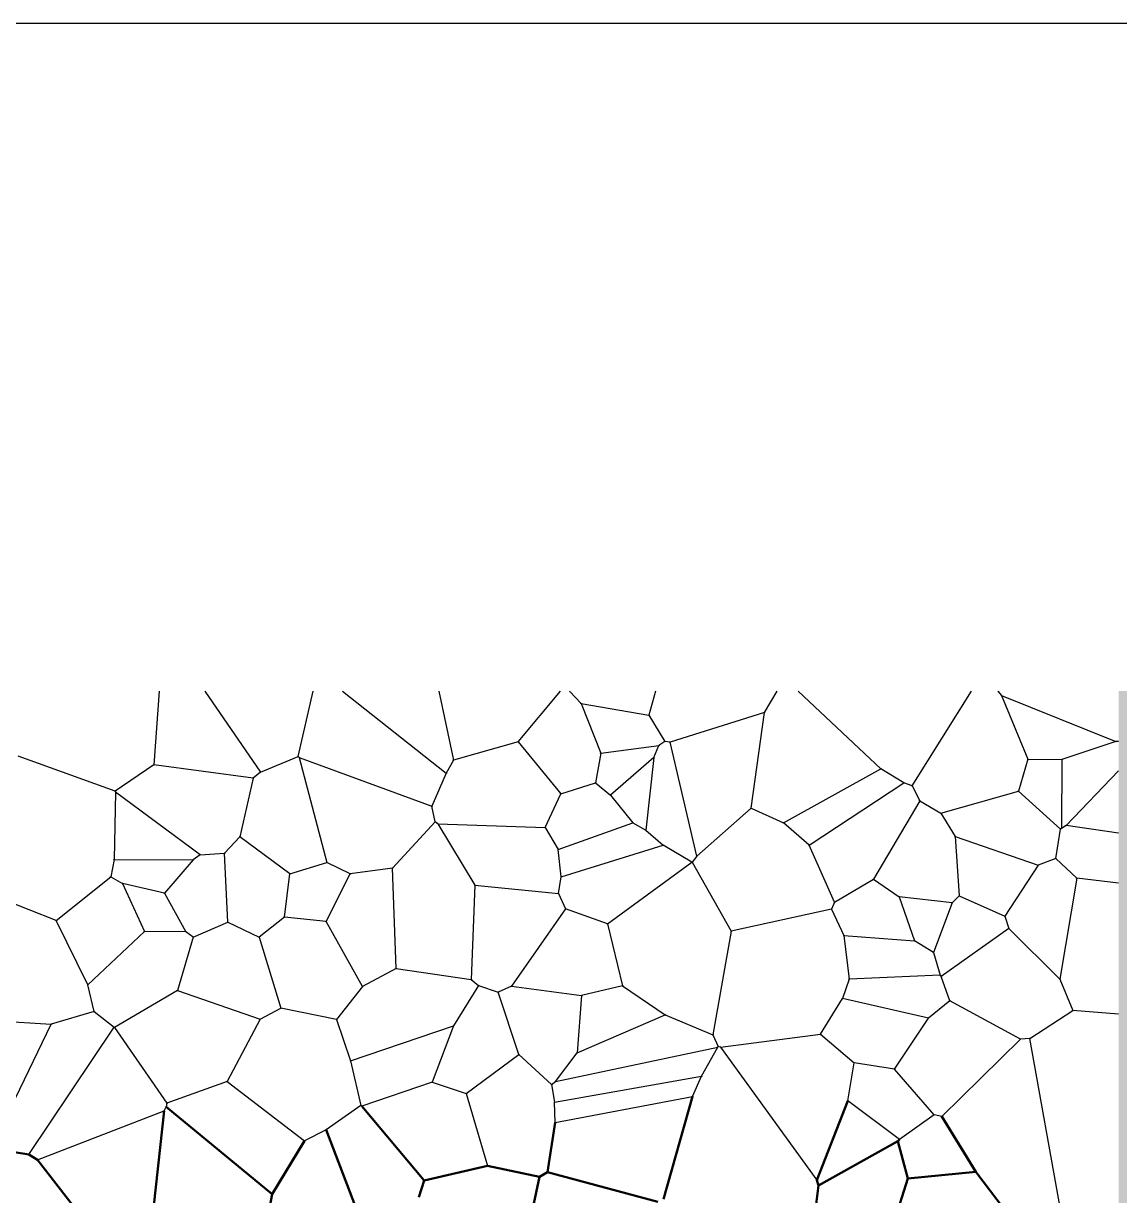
# Model space of a CAD drawing. Header units: metres. Extents: x 0 to 5000, y 0 to 2000.
# Drawn here: x 3190 to 4011, y 1122 to 2000 of the extents above; entities that cross this region are included whole.
import ezdxf

# ---------------------------------------------------------------- set-up
doc = ezdxf.new("R2010")
doc.units = ezdxf.units.M

msp = doc.modelspace()

# ---------------------------------------------------------------- hatches: boundary and pattern name
at = {"layer": 'buffer'}
msp.add_hatch(color=7, dxfattribs=at).paths.add_polyline_path([(4010, 500), (4020, 500), (4020, 1500), (4010, 1500), (4010, 500)])
at = {"layer": 'throats'}
for color, points in [(3, [(3287.71, 1444.68), (3287.41, 1444.7), (3291.46, 1500.01), (3291.76, 1499.99), (3287.71, 1444.68)]), (3, [(3367.55, 1439.27), (3367.3, 1439.1), (3325.55, 1499.92), (3325.8, 1500.08), (3367.55, 1439.27)]), (3, [(3406.83, 1500.03), (3407.12, 1499.97), (3395.79, 1450.88), (3395.5, 1450.94), (3406.83, 1500.03)]), (3, [(3506.66, 1438.61), (3506.48, 1438.37), (3428.83, 1499.88), (3429.02, 1500.12), (3506.66, 1438.61)]), (3, [(3512.06, 1448.33), (3511.77, 1448.27), (3500.95, 1499.97), (3501.25, 1500.03), (3512.06, 1448.33)]), (3, [(3592.05, 1500.1), (3592.28, 1499.9), (3560.42, 1461.8), (3560.19, 1461.99), (3592.05, 1500.1)]), (3, [(3607.59, 1490.72), (3607.37, 1490.51), (3598.66, 1499.9), (3598.88, 1500.1), (3607.59, 1490.72)]), (3, [(3658.3, 1481.92), (3658.01, 1482), (3663.2, 1500.04), (3663.49, 1499.96), (3658.3, 1481.92)]), (3, [(3754.34, 1500.08), (3754.6, 1499.92), (3744.96, 1483.79), (3744.71, 1483.94), (3754.34, 1500.08)]), (3, [(3832.22, 1441.91), (3832.02, 1441.7), (3770.03, 1499.89), (3770.24, 1500.11), (3832.22, 1441.91)]), (3, [(3899.9, 1500.08), (3900.15, 1499.92), (3855.52, 1428.96), (3855.27, 1429.12), (3899.9, 1500.08)]), (3, [(3922.45, 1496.88), (3922.22, 1496.69), (3919.6, 1499.91), (3919.84, 1500.09), (3922.45, 1496.88)]), (3, [(3942.28, 1449.02), (3942.01, 1448.91), (3922.19, 1496.73), (3922.47, 1496.84), (3942.28, 1449.02)]), (3, [(4008.12, 1462.28), (4008, 1462), (3922.28, 1496.64), (3922.39, 1496.92), (4008.12, 1462.28)]), (3, [(3622.35, 1453.5), (3622.07, 1453.39), (3607.35, 1490.56), (3607.62, 1490.67), (3622.35, 1453.5)]), (3, [(3658.18, 1482.11), (3658.13, 1481.81), (3607.46, 1490.47), (3607.51, 1490.76), (3658.18, 1482.11)]), (3, [(3674.19, 1461.55), (3674.1, 1461.84), (3744.79, 1484.01), (3744.88, 1483.72), (3674.19, 1461.55)]), (3, [(3744.69, 1483.89), (3744.98, 1483.85), (3735.01, 1412.21), (3734.71, 1412.26), (3744.69, 1483.89)]), (3, [(3670.37, 1462.34), (3670.12, 1462.19), (3658.03, 1481.88), (3658.28, 1482.04), (3670.37, 1462.34)]), (3, [(3511.96, 1448.15), (3511.88, 1448.44), (3560.27, 1462.04), (3560.35, 1461.75), (3511.96, 1448.15)]), (3, [(3592.35, 1423.21), (3592.12, 1423.02), (3560.19, 1461.8), (3560.42, 1461.99), (3592.35, 1423.21)]), (3, [(3665.85, 1459.32), (3665.89, 1459.02), (3622.23, 1453.29), (3622.19, 1453.59), (3665.85, 1459.32)]), (3, [(3665.73, 1459.23), (3666, 1459.11), (3662.16, 1450.13), (3661.88, 1450.25), (3665.73, 1459.23)]), (3, [(3665.95, 1459.05), (3665.78, 1459.29), (3670.16, 1462.39), (3670.33, 1462.14), (3665.95, 1459.05)]), (3, [(3670.22, 1462.12), (3670.27, 1462.41), (3674.17, 1461.84), (3674.13, 1461.55), (3670.22, 1462.12)]), (3, [(3674, 1461.66), (3674.29, 1461.73), (3694.43, 1376.41), (3694.13, 1376.34), (3674, 1461.66)]), (3, [(3967.64, 1448.58), (3967.55, 1448.86), (4008.01, 1462.28), (4008.11, 1462), (3967.64, 1448.58)]), (3, [(4008.06, 1461.99), (4008.06, 1462.29), (4010, 1462.29), (4010, 1461.99), (4008.06, 1461.99)]), (3, [(3185.91, 1451.03), (3186.01, 1451.31), (3258.74, 1425.07), (3258.64, 1424.79), (3185.91, 1451.03)]), (3, [(3395.59, 1451.05), (3395.7, 1450.77), (3367.48, 1439.05), (3367.37, 1439.32), (3395.59, 1451.05)]), (3, [(3396.48, 1450.48), (3396.3, 1450.24), (3395.55, 1450.79), (3395.73, 1451.03), (3396.48, 1450.48)]), (3, [(3417.17, 1371.66), (3416.88, 1371.59), (3396.24, 1450.32), (3396.53, 1450.39), (3417.17, 1371.66)]), (3, [(3495.84, 1413.92), (3495.74, 1413.64), (3396.33, 1450.22), (3396.44, 1450.5), (3495.84, 1413.92)]), (3, [(3618.56, 1431.33), (3618.27, 1431.38), (3622.06, 1453.47), (3622.35, 1453.41), (3618.56, 1431.33)]), (3, [(3629.69, 1421.9), (3629.5, 1422.13), (3661.92, 1450.3), (3662.12, 1450.07), (3629.69, 1421.9)]), (3, [(3656.16, 1395.8), (3655.86, 1395.83), (3661.87, 1450.2), (3662.17, 1450.17), (3656.16, 1395.8)]), (3, [(3935.2, 1425.03), (3934.91, 1425.12), (3942, 1449.01), (3942.29, 1448.92), (3935.2, 1425.03)]), (3, [(3967.59, 1448.87), (3967.59, 1448.57), (3942.14, 1448.82), (3942.15, 1449.12), (3967.59, 1448.87)]), (3, [(3967.35, 1397.14), (3967.05, 1397.14), (3967.44, 1448.72), (3967.74, 1448.72), (3967.35, 1397.14)]), (3, [(3258.78, 1424.8), (3258.61, 1425.05), (3287.48, 1444.82), (3287.64, 1444.57), (3258.78, 1424.8)]), (3, [(3287.54, 1444.54), (3287.58, 1444.84), (3361.94, 1434.91), (3361.9, 1434.61), (3287.54, 1444.54)]), (3, [(3506.7, 1438.42), (3506.44, 1438.56), (3511.78, 1448.37), (3512.05, 1448.23), (3506.7, 1438.42)]), (3, [(3832.05, 1441.94), (3832.19, 1441.67), (3759.19, 1401.29), (3759.05, 1401.55), (3832.05, 1441.94)]), (3, [(3832.04, 1441.68), (3832.2, 1441.93), (3849.29, 1431.47), (3849.14, 1431.21), (3832.04, 1441.68)]), (3, [(3970.81, 1399.18), (3970.59, 1399.39), (4009.89, 1440.42), (4010.11, 1440.21), (3970.81, 1399.18)]), (3, [(3352.16, 1390.93), (3351.86, 1391), (3361.77, 1434.79), (3362.06, 1434.72), (3352.16, 1390.93)]), (3, [(3362.01, 1434.64), (3361.82, 1434.87), (3367.33, 1439.3), (3367.52, 1439.07), (3362.01, 1434.64)]), (3, [(3495.93, 1413.72), (3495.65, 1413.84), (3506.43, 1438.55), (3506.71, 1438.43), (3495.93, 1413.72)]), (3, [(3618.37, 1431.5), (3618.46, 1431.22), (3592.28, 1422.97), (3592.19, 1423.26), (3618.37, 1431.5)]), (3, [(3629.69, 1422.13), (3629.5, 1421.9), (3618.32, 1431.24), (3618.51, 1431.47), (3629.69, 1422.13)]), (3, [(3849.13, 1431.46), (3849.3, 1431.21), (3778.33, 1384.44), (3778.16, 1384.69), (3849.13, 1431.46)]), (3, [(3849.16, 1431.2), (3849.27, 1431.48), (3855.45, 1429.18), (3855.35, 1428.9), (3849.16, 1431.2)]), (3, [(3257.92, 1373.79), (3257.62, 1373.8), (3258.69, 1424.36), (3258.99, 1424.36), (3257.92, 1373.79)]), (3, [(3258.99, 1424.4), (3258.7, 1424.32), (3258.55, 1424.89), (3258.84, 1424.97), (3258.99, 1424.4)]), (3, [(3258.75, 1424.24), (3258.93, 1424.48), (3322.32, 1377.6), (3322.14, 1377.36), (3258.75, 1424.24)]), (3, [(3592.1, 1423.18), (3592.37, 1423.05), (3580.71, 1397.73), (3580.44, 1397.86), (3592.1, 1423.18)]), (3, [(3646.42, 1401.47), (3646.19, 1401.28), (3629.48, 1421.92), (3629.71, 1422.11), (3646.42, 1401.47)]), (3, [(3861.3, 1417.93), (3861.03, 1417.8), (3855.26, 1428.97), (3855.53, 1429.11), (3861.3, 1417.93)]), (3, [(3935.02, 1425.22), (3935.1, 1424.93), (3876.91, 1408.33), (3876.83, 1408.62), (3935.02, 1425.22)]), (3, [(3966.78, 1396.81), (3966.58, 1396.58), (3934.96, 1424.96), (3935.16, 1425.18), (3966.78, 1396.81)]), (3, [(3495.64, 1413.75), (3495.94, 1413.81), (3498.52, 1402), (3498.23, 1401.94), (3495.64, 1413.75)]), (3, [(3826.72, 1359.09), (3826.47, 1359.24), (3861.04, 1417.94), (3861.3, 1417.79), (3826.72, 1359.09)]), (3, [(3876.95, 1408.6), (3876.79, 1408.35), (3861.09, 1417.74), (3861.25, 1417.99), (3876.95, 1408.6)]), (3, [(3694.38, 1376.26), (3694.18, 1376.49), (3734.76, 1412.35), (3734.96, 1412.12), (3694.38, 1376.26)]), (3, [(3759.18, 1401.55), (3759.06, 1401.28), (3734.8, 1412.1), (3734.92, 1412.37), (3759.18, 1401.55)]), (3, [(3887.7, 1391.21), (3887.44, 1391.05), (3876.74, 1408.4), (3877, 1408.55), (3887.7, 1391.21)]), (3, [(3498.26, 1402.07), (3498.48, 1401.87), (3466.41, 1367.3), (3466.19, 1367.5), (3498.26, 1402.07)]), (3, [(3498.29, 1401.85), (3498.46, 1402.09), (3500.21, 1400.81), (3500.04, 1400.57), (3498.29, 1401.85)]), (3, [(3528.21, 1354.67), (3527.95, 1354.52), (3500, 1400.61), (3500.25, 1400.77), (3528.21, 1354.67)]), (3, [(3580.58, 1397.94), (3580.57, 1397.64), (3500.12, 1400.54), (3500.13, 1400.84), (3580.58, 1397.94)]), (3, [(3590.52, 1381.39), (3590.26, 1381.24), (3580.44, 1397.72), (3580.7, 1397.87), (3590.52, 1381.39)]), (3, [(3646.25, 1401.52), (3646.35, 1401.23), (3590.44, 1381.17), (3590.34, 1381.46), (3646.25, 1401.52)]), (3, [(3656.08, 1395.95), (3655.93, 1395.69), (3646.23, 1401.25), (3646.38, 1401.51), (3656.08, 1395.95)]), (3, [(3669.13, 1384.59), (3668.94, 1384.36), (3655.91, 1395.7), (3656.11, 1395.93), (3669.13, 1384.59)]), (3, [(3759.02, 1401.31), (3759.22, 1401.53), (3778.34, 1384.68), (3778.14, 1384.45), (3759.02, 1401.31)]), (3, [(3966.53, 1396.72), (3966.83, 1396.67), (3963.31, 1374.52), (3963.02, 1374.57), (3966.53, 1396.72)]), (3, [(3966.78, 1396.58), (3966.58, 1396.81), (3967.1, 1397.25), (3967.29, 1397.02), (3966.78, 1396.58)]), (3, [(3967.28, 1397.01), (3967.12, 1397.27), (3970.62, 1399.42), (3970.78, 1399.16), (3967.28, 1397.01)]), (3, [(3970.68, 1399.14), (3970.72, 1399.44), (4010.02, 1393.73), (4009.98, 1393.43), (3970.68, 1399.14)]), (3, [(3340.7, 1378.45), (3340.48, 1378.66), (3351.9, 1391.06), (3352.12, 1390.86), (3340.7, 1378.45)]), (3, [(3351.92, 1390.84), (3352.1, 1391.08), (3389.51, 1363.28), (3389.33, 1363.04), (3351.92, 1390.84)]), (3, [(3890.88, 1346.64), (3890.58, 1346.62), (3887.42, 1391.12), (3887.72, 1391.14), (3890.88, 1346.64)]), (3, [(3949.88, 1369.71), (3949.78, 1369.42), (3887.52, 1390.99), (3887.62, 1391.27), (3949.88, 1369.71)]), (3, [(3340.58, 1378.7), (3340.6, 1378.4), (3322.24, 1377.33), (3322.22, 1377.63), (3340.58, 1378.7)]), (3, [(3340.44, 1378.55), (3340.74, 1378.56), (3343.2, 1326.91), (3342.9, 1326.9), (3340.44, 1378.55)]), (3, [(3590.24, 1381.3), (3590.54, 1381.33), (3592.77, 1361), (3592.48, 1360.97), (3590.24, 1381.3)]), (3, [(3668.99, 1384.62), (3669.08, 1384.33), (3592.67, 1360.84), (3592.58, 1361.13), (3668.99, 1384.62)]), (3, [(3668.96, 1384.35), (3669.11, 1384.6), (3690.57, 1371.92), (3690.42, 1371.66), (3668.96, 1384.35)]), (3, [(3778.11, 1384.5), (3778.38, 1384.63), (3797.53, 1341.97), (3797.26, 1341.85), (3778.11, 1384.5)]), (3, [(3255.49, 1360.98), (3255.2, 1361.04), (3257.63, 1373.82), (3257.92, 1373.77), (3255.49, 1360.98)]), (3, [(3316.99, 1373.89), (3316.99, 1373.59), (3257.77, 1373.65), (3257.77, 1373.95), (3316.99, 1373.89)]), (3, [(3295.56, 1348.48), (3295.33, 1348.68), (3316.87, 1373.84), (3317.1, 1373.64), (3295.56, 1348.48)]), (3, [(3317.07, 1373.62), (3316.9, 1373.86), (3322.15, 1377.6), (3322.32, 1377.35), (3317.07, 1373.62)]), (3, [(3416.98, 1371.77), (3417.06, 1371.48), (3389.46, 1363.01), (3389.37, 1363.3), (3416.98, 1371.77)]), (3, [(3416.95, 1371.49), (3417.09, 1371.76), (3434.76, 1363.19), (3434.63, 1362.92), (3416.95, 1371.49)]), (3, [(3690.41, 1371.91), (3690.58, 1371.67), (3627.5, 1325.46), (3627.32, 1325.71), (3690.41, 1371.91)]), (3, [(3690.49, 1371.64), (3690.5, 1371.94), (3690.82, 1371.92), (3690.8, 1371.62), (3690.49, 1371.64)]), (3, [(3720.11, 1320.29), (3719.84, 1320.14), (3690.68, 1371.7), (3690.94, 1371.85), (3720.11, 1320.29)]), (3, [(3690.93, 1371.68), (3690.69, 1371.86), (3694.16, 1376.46), (3694.4, 1376.28), (3690.93, 1371.68)]), (3, [(3924.95, 1331.42), (3924.7, 1331.58), (3949.7, 1369.65), (3949.95, 1369.48), (3924.95, 1331.42)]), (3, [(3949.88, 1369.42), (3949.77, 1369.7), (3963.11, 1374.69), (3963.22, 1374.41), (3949.88, 1369.42)]), (3, [(3963.06, 1374.44), (3963.27, 1374.66), (3978.83, 1359.94), (3978.62, 1359.72), (3963.06, 1374.44)]), (3, [(3255.25, 1361.13), (3255.44, 1360.9), (3214.56, 1327.94), (3214.37, 1328.17), (3255.25, 1361.13)]), (3, [(3264.23, 1356.03), (3264.08, 1355.77), (3255.27, 1360.88), (3255.42, 1361.14), (3264.23, 1356.03)]), (3, [(3389.27, 1363.18), (3389.56, 1363.14), (3385.5, 1330.78), (3385.2, 1330.81), (3389.27, 1363.18)]), (3, [(3434.56, 1363.12), (3434.82, 1362.99), (3416.7, 1327.27), (3416.43, 1327.41), (3434.56, 1363.12)]), (3, [(3434.71, 1362.9), (3434.67, 1363.2), (3466.28, 1367.55), (3466.32, 1367.25), (3434.71, 1362.9)]), (3, [(3466.15, 1367.4), (3466.45, 1367.41), (3469.3, 1292.24), (3469, 1292.23), (3466.15, 1367.4)]), (3, [(3592.48, 1361.01), (3592.77, 1360.96), (3590.68, 1348.37), (3590.38, 1348.41), (3592.48, 1361.01)]), (3, [(3280.58, 1319.89), (3280.31, 1319.77), (3264.02, 1355.83), (3264.29, 1355.96), (3280.58, 1319.89)]), (3, [(3264.12, 1355.75), (3264.19, 1356.04), (3295.48, 1348.73), (3295.41, 1348.43), (3264.12, 1355.75)]), (3, [(3525.41, 1284.09), (3525.11, 1284.11), (3527.93, 1354.6), (3528.23, 1354.59), (3525.41, 1284.09)]), (3, [(3590.55, 1348.54), (3590.52, 1348.24), (3528.06, 1354.45), (3528.09, 1354.74), (3590.55, 1348.54)]), (3, [(3826.52, 1359.3), (3826.67, 1359.04), (3797.47, 1341.78), (3797.32, 1342.04), (3826.52, 1359.3)]), (3, [(3845.82, 1346.16), (3845.65, 1345.91), (3826.51, 1359.04), (3826.68, 1359.29), (3845.82, 1346.16)]), (3, [(3966.3, 1284.33), (3966.01, 1284.38), (3978.57, 1359.86), (3978.87, 1359.81), (3966.3, 1284.33)]), (3, [(3978.71, 1359.68), (3978.74, 1359.98), (4010.02, 1356.36), (4009.98, 1356.06), (3978.71, 1359.68)]), (3, [(3173.82, 1343.9), (3173.93, 1344.18), (3214.52, 1328.2), (3214.41, 1327.92), (3173.82, 1343.9)]), (3, [(3311.72, 1319.81), (3311.46, 1319.66), (3295.32, 1348.51), (3295.58, 1348.65), (3311.72, 1319.81)]), (3, [(3595.99, 1336.89), (3595.72, 1336.76), (3590.4, 1348.33), (3590.67, 1348.45), (3595.99, 1336.89)]), (3, [(3857.3, 1312.98), (3857.02, 1312.88), (3845.59, 1345.98), (3845.88, 1346.08), (3857.3, 1312.98)]), (3, [(3845.72, 1345.88), (3845.75, 1346.18), (3885.33, 1341.51), (3885.29, 1341.21), (3845.72, 1345.88)]), (3, [(3885.42, 1341.25), (3885.21, 1341.47), (3890.63, 1346.74), (3890.83, 1346.52), (3885.42, 1341.25)]), (3, [(3924.88, 1331.64), (3924.76, 1331.36), (3890.67, 1346.49), (3890.79, 1346.77), (3924.88, 1331.64)]), (3, [(3555.55, 1278.92), (3555.3, 1279.1), (3595.73, 1336.91), (3595.97, 1336.74), (3555.55, 1278.92)]), (3, [(3595.8, 1336.68), (3595.9, 1336.97), (3627.46, 1325.73), (3627.36, 1325.44), (3595.8, 1336.68)]), (3, [(3720.01, 1320.07), (3719.94, 1320.36), (3794.93, 1336.79), (3795, 1336.49), (3720.01, 1320.07)]), (3, [(3795.1, 1336.58), (3794.83, 1336.7), (3797.26, 1341.97), (3797.53, 1341.85), (3795.1, 1336.58)]), (3, [(3804.49, 1317.05), (3804.22, 1316.92), (3794.83, 1336.57), (3795.1, 1336.7), (3804.49, 1317.05)]), (3, [(3871.68, 1304.15), (3871.4, 1304.25), (3885.17, 1341.41), (3885.45, 1341.31), (3871.68, 1304.15)]), (3, [(3214.33, 1327.99), (3214.6, 1328.12), (3238.26, 1280.14), (3237.99, 1280.01), (3214.33, 1327.99)]), (3, [(3343, 1327.05), (3343.11, 1326.77), (3317.18, 1315.63), (3317.06, 1315.9), (3343, 1327.05)]), (3, [(3366.5, 1315.78), (3366.37, 1315.51), (3342.99, 1326.77), (3343.12, 1327.04), (3366.5, 1315.78)]), (3, [(3366.53, 1315.53), (3366.34, 1315.76), (3385.26, 1330.91), (3385.44, 1330.68), (3366.53, 1315.53)]), (3, [(3385.33, 1330.65), (3385.37, 1330.94), (3416.59, 1327.49), (3416.55, 1327.19), (3385.33, 1330.65)]), (3, [(3416.44, 1327.27), (3416.7, 1327.42), (3444.08, 1278.89), (3443.82, 1278.74), (3416.44, 1327.27)]), (3, [(3638.78, 1279.38), (3638.49, 1279.31), (3627.27, 1325.55), (3627.56, 1325.62), (3638.78, 1279.38)]), (3, [(3927.98, 1322.16), (3927.69, 1322.06), (3924.68, 1331.45), (3924.97, 1331.55), (3927.98, 1322.16)]), (3, [(3280.34, 1319.94), (3280.55, 1319.72), (3238.23, 1279.97), (3238.02, 1280.18), (3280.34, 1319.94)]), (3, [(3280.45, 1319.68), (3280.45, 1319.98), (3311.59, 1319.89), (3311.59, 1319.59), (3280.45, 1319.68)]), (3, [(3311.5, 1319.61), (3311.68, 1319.86), (3317.21, 1315.89), (3317.04, 1315.64), (3311.5, 1319.61)]), (3, [(3706.43, 1242.58), (3706.14, 1242.63), (3719.83, 1320.24), (3720.12, 1320.19), (3706.43, 1242.58)]), (3, [(3808.39, 1284.35), (3808.09, 1284.32), (3804.21, 1316.96), (3804.51, 1317), (3808.39, 1284.35)]), (3, [(3857.17, 1313.08), (3857.15, 1312.78), (3804.35, 1316.83), (3804.37, 1317.13), (3857.17, 1313.08)]), (3, [(3877.33, 1286.2), (3877.15, 1286.44), (3927.75, 1322.23), (3927.92, 1321.99), (3877.33, 1286.2)]), (3, [(3966.26, 1284.46), (3966.05, 1284.25), (3927.73, 1322), (3927.94, 1322.22), (3966.26, 1284.46)]), (3, [(3305.55, 1275.76), (3305.26, 1275.85), (3316.98, 1315.81), (3317.27, 1315.72), (3305.55, 1275.76)]), (3, [(3382.92, 1262.56), (3382.63, 1262.47), (3366.29, 1315.6), (3366.58, 1315.69), (3382.92, 1262.56)]), (3, [(3857.08, 1312.8), (3857.24, 1313.06), (3871.62, 1304.33), (3871.46, 1304.07), (3857.08, 1312.8)]), (3, [(3876.61, 1287.28), (3876.32, 1287.2), (3871.4, 1304.16), (3871.68, 1304.24), (3876.61, 1287.28)]), (3, [(3444.02, 1278.68), (3443.88, 1278.95), (3469.08, 1292.37), (3469.22, 1292.1), (3444.02, 1278.68)]), (3, [(3525.28, 1284.25), (3525.24, 1283.95), (3469.13, 1292.09), (3469.17, 1292.39), (3525.28, 1284.25)]), (3, [(3530.71, 1279.59), (3530.52, 1279.37), (3525.16, 1283.99), (3525.36, 1284.21), (3530.71, 1279.59)]), (3, [(3803.51, 1269.64), (3803.23, 1269.74), (3808.1, 1284.38), (3808.38, 1284.29), (3803.51, 1269.64)]), (3, [(3808.25, 1284.18), (3808.23, 1284.48), (3876.46, 1287.39), (3876.47, 1287.09), (3808.25, 1284.18)]), (3, [(3877.35, 1286.42), (3877.12, 1286.22), (3876.35, 1287.14), (3876.58, 1287.33), (3877.35, 1286.42)]), (3, [(3877.1, 1286.27), (3877.38, 1286.37), (3883.94, 1268.15), (3883.66, 1268.05), (3877.1, 1286.27)]), (3, [(3975.86, 1260.96), (3975.59, 1260.84), (3966.01, 1284.3), (3966.29, 1284.41), (3975.86, 1260.96)]), (3, [(3237.98, 1280.04), (3238.27, 1280.11), (3242.99, 1260.1), (3242.7, 1260.03), (3237.98, 1280.04)]), (3, [(3258.25, 1247.95), (3258.1, 1248.21), (3305.33, 1275.94), (3305.48, 1275.68), (3258.25, 1247.95)]), (3, [(3367.14, 1254.37), (3367.04, 1254.08), (3305.35, 1275.67), (3305.45, 1275.95), (3367.14, 1254.37)]), (3, [(3424.44, 1254.01), (3424.2, 1254.2), (3443.83, 1278.91), (3444.07, 1278.72), (3424.44, 1254.01)]), (3, [(3512.06, 1249.1), (3511.8, 1249.25), (3530.49, 1279.56), (3530.74, 1279.4), (3512.06, 1249.1)]), (3, [(3545.59, 1274.57), (3545.49, 1274.29), (3530.57, 1279.34), (3530.66, 1279.62), (3545.59, 1274.57)]), (3, [(3545.4, 1274.38), (3545.68, 1274.48), (3561.11, 1227.79), (3560.82, 1227.69), (3545.4, 1274.38)]), (3, [(3545.6, 1274.29), (3545.48, 1274.57), (3555.36, 1279.15), (3555.49, 1278.87), (3545.6, 1274.29)]), (3, [(3607.94, 1272.06), (3607.9, 1271.76), (3555.4, 1278.86), (3555.44, 1279.16), (3607.94, 1272.06)]), (3, [(3607.96, 1271.77), (3607.89, 1272.06), (3638.6, 1279.49), (3638.67, 1279.2), (3607.96, 1271.77)]), (3, [(3670.69, 1257.77), (3670.52, 1257.53), (3638.55, 1279.22), (3638.72, 1279.47), (3670.69, 1257.77)]), (3, [(3604.81, 1229.01), (3604.51, 1229.03), (3607.77, 1271.92), (3608.07, 1271.9), (3604.81, 1229.01)]), (3, [(3803.25, 1269.77), (3803.5, 1269.61), (3786.97, 1242.95), (3786.72, 1243.11), (3803.25, 1269.77)]), (3, [(3803.34, 1269.54), (3803.41, 1269.84), (3867.72, 1255.25), (3867.65, 1254.96), (3803.34, 1269.54)]), (3, [(3867.78, 1254.99), (3867.59, 1255.22), (3883.71, 1268.21), (3883.89, 1267.98), (3867.78, 1254.99)]), (3, [(3883.73, 1267.97), (3883.87, 1268.23), (3936.75, 1239.48), (3936.6, 1239.21), (3883.73, 1267.97)]), (3, [(3210.8, 1250.37), (3210.71, 1250.66), (3242.8, 1260.21), (3242.89, 1259.92), (3210.8, 1250.37)]), (3, [(3257.99, 1248.3), (3257.8, 1248.07), (3242.75, 1259.95), (3242.94, 1260.19), (3257.99, 1248.3)]), (3, [(3382.7, 1262.65), (3382.84, 1262.38), (3367.16, 1254.09), (3367.02, 1254.36), (3382.7, 1262.65)]), (3, [(3382.74, 1262.37), (3382.8, 1262.66), (3424.35, 1254.25), (3424.29, 1253.96), (3382.74, 1262.37)]), (3, [(3670.54, 1257.79), (3670.66, 1257.51), (3604.72, 1228.88), (3604.6, 1229.16), (3670.54, 1257.79)]), (3, [(3706.35, 1242.74), (3706.23, 1242.47), (3670.54, 1257.51), (3670.66, 1257.79), (3706.35, 1242.74)]), (3, [(3975.64, 1261.02), (3975.81, 1260.77), (3943.6, 1239.72), (3943.44, 1239.98), (3975.64, 1261.02)]), (3, [(3975.71, 1260.75), (3975.74, 1261.05), (4010.01, 1258.26), (4009.99, 1257.97), (3975.71, 1260.75)]), (3, [(3210.76, 1250.66), (3210.74, 1250.36), (3158.5, 1253.75), (3158.52, 1254.05), (3210.76, 1250.66)]), (3, [(3210.62, 1250.58), (3210.89, 1250.45), (3174.02, 1174.24), (3173.75, 1174.37), (3210.62, 1250.58)]), (3, [(3257.77, 1248.27), (3258.02, 1248.1), (3194.06, 1152.73), (3193.81, 1152.9), (3257.77, 1248.27)]), (3, [(3257.84, 1248.05), (3257.95, 1248.33), (3258.23, 1248.22), (3258.12, 1247.94), (3257.84, 1248.05)]), (3, [(3297.44, 1191.43), (3297.19, 1191.25), (3258.05, 1248), (3258.3, 1248.17), (3297.44, 1191.43)]), (3, [(3342.49, 1207.54), (3342.23, 1207.68), (3366.96, 1254.29), (3367.22, 1254.15), (3342.49, 1207.54)]), (3, [(3434.95, 1223.13), (3434.67, 1223.03), (3424.18, 1254.06), (3424.46, 1254.15), (3434.95, 1223.13)]), (3, [(3511.88, 1249.32), (3511.98, 1249.03), (3434.86, 1222.94), (3434.76, 1223.22), (3511.88, 1249.32)]), (3, [(3496.16, 1207.17), (3495.88, 1207.27), (3511.79, 1249.23), (3512.07, 1249.12), (3496.16, 1207.17)]), (3, [(3867.56, 1255.19), (3867.81, 1255.02), (3842.49, 1216.64), (3842.24, 1216.81), (3867.56, 1255.19)]), (3, [(3710.38, 1234), (3710.11, 1233.88), (3706.15, 1242.54), (3706.42, 1242.67), (3710.38, 1234)]), (3, [(3786.83, 1243.18), (3786.86, 1242.88), (3712.08, 1233.25), (3712.04, 1233.54), (3786.83, 1243.18)]), (3, [(3812.2, 1221.69), (3812, 1221.46), (3786.75, 1242.92), (3786.94, 1243.15), (3812.2, 1221.69)]), (3, [(3936.57, 1239.45), (3936.78, 1239.24), (3877.7, 1181.29), (3877.49, 1181.5), (3936.57, 1239.45)]), (3, [(3936.69, 1239.19), (3936.66, 1239.49), (3943.51, 1240), (3943.53, 1239.7), (3936.69, 1239.19)]), (3, [(3943.37, 1239.82), (3943.67, 1239.88), (3966.94, 1110.59), (3966.65, 1110.54), (3943.37, 1239.82)]), (3, [(3604.54, 1229.11), (3604.78, 1228.93), (3588.53, 1207.53), (3588.29, 1207.72), (3604.54, 1229.11)]), (3, [(3709.79, 1233.5), (3709.85, 1233.2), (3588.45, 1207.48), (3588.38, 1207.77), (3709.79, 1233.5)]), (3, [(3709.69, 1233.42), (3709.95, 1233.28), (3697.89, 1211.5), (3697.63, 1211.64), (3709.69, 1233.42)]), (3, [(3709.94, 1233.26), (3709.7, 1233.44), (3710.12, 1234.03), (3710.36, 1233.85), (3709.94, 1233.26)]), (3, [(3710.2, 1233.8), (3710.29, 1234.08), (3712.1, 1233.54), (3712.01, 1233.25), (3710.2, 1233.8)]), (3, [(3784.18, 1133.92), (3783.94, 1133.75), (3711.94, 1233.31), (3712.18, 1233.48), (3784.18, 1133.92)]), (3, [(3442.71, 1189.65), (3442.41, 1189.58), (3434.67, 1223.05), (3434.96, 1223.11), (3442.71, 1189.65)]), (3, [(3560.88, 1227.86), (3561.05, 1227.62), (3521.58, 1198.38), (3521.4, 1198.62), (3560.88, 1227.86)]), (3, [(3585.5, 1205.37), (3585.3, 1205.15), (3560.86, 1227.63), (3561.07, 1227.85), (3585.5, 1205.37)]), (3, [(3811.95, 1221.6), (3812.25, 1221.55), (3807.57, 1193.11), (3807.27, 1193.16), (3811.95, 1221.6)]), (3, [(3812.08, 1221.43), (3812.12, 1221.73), (3842.39, 1216.87), (3842.34, 1216.58), (3812.08, 1221.43)]), (3, [(3697.73, 1211.72), (3697.78, 1211.42), (3587.72, 1191.95), (3587.67, 1192.24), (3697.73, 1211.72)]), (3, [(3697.62, 1211.63), (3697.89, 1211.51), (3691.22, 1196.34), (3690.94, 1196.46), (3697.62, 1211.63)]), (3, [(3842.26, 1216.63), (3842.48, 1216.82), (3871.97, 1182.7), (3871.75, 1182.51), (3842.26, 1216.63)]), (3, [(3297.37, 1191.2), (3297.27, 1191.48), (3342.31, 1207.75), (3342.41, 1207.47), (3297.37, 1191.2)]), (3, [(3400.45, 1163.29), (3400.27, 1163.05), (3342.27, 1207.49), (3342.45, 1207.73), (3400.45, 1163.29)]), (3, [(3443.47, 1189.12), (3443.37, 1189.4), (3495.97, 1207.36), (3496.07, 1207.08), (3443.47, 1189.12)]), (3, [(3521.54, 1198.64), (3521.44, 1198.36), (3495.97, 1207.08), (3496.07, 1207.36), (3521.54, 1198.64)]), (3, [(3587.84, 1192.12), (3587.55, 1192.07), (3585.26, 1205.23), (3585.55, 1205.28), (3587.84, 1192.12)]), (3, [(3588.32, 1207.74), (3588.51, 1207.51), (3585.5, 1205.14), (3585.31, 1205.37), (3588.32, 1207.74)]), (3, [(3537.7, 1144.52), (3537.41, 1144.43), (3521.34, 1198.46), (3521.63, 1198.54), (3537.7, 1144.52)]), (3, [(3691.05, 1196.55), (3691.11, 1196.25), (3588.13, 1176.69), (3588.07, 1176.98), (3691.05, 1196.55)]), (2, [(3690.87, 1196.46), (3691.3, 1196.34), (3669.41, 1119.41), (3668.98, 1119.53), (3690.87, 1196.46)]), (3, [(3295.26, 1185.71), (3295.37, 1185.43), (3200.42, 1148.84), (3200.32, 1149.12), (3295.26, 1185.71)]), (2, [(3295.09, 1185.59), (3295.54, 1185.54), (3286.21, 1100.01), (3285.76, 1100.06), (3295.09, 1185.59)]), (3, [(3296.74, 1188.64), (3297.01, 1188.5), (3295.45, 1185.5), (3295.18, 1185.64), (3296.74, 1188.64)]), (3, [(3297.02, 1188.55), (3296.73, 1188.59), (3297.17, 1191.36), (3297.46, 1191.32), (3297.02, 1188.55)]), (2, [(3376.45, 1123.47), (3376.16, 1123.13), (3296.73, 1188.39), (3297.02, 1188.74), (3376.45, 1123.47)]), (3, [(3416.7, 1171.4), (3416.52, 1171.64), (3442.47, 1189.74), (3442.65, 1189.49), (3416.7, 1171.4)]), (3, [(3442.5, 1189.48), (3442.62, 1189.75), (3443.48, 1189.4), (3443.36, 1189.12), (3442.5, 1189.48)]), (2, [(3443.25, 1189.11), (3443.59, 1189.4), (3490.23, 1133.68), (3489.89, 1133.39), (3443.25, 1189.11)]), (3, [(3587.54, 1192.09), (3587.84, 1192.1), (3588.25, 1176.84), (3587.95, 1176.83), (3587.54, 1192.09)]), (2, [(3807.21, 1193.22), (3807.63, 1193.05), (3784.27, 1133.75), (3783.85, 1133.92), (3807.21, 1193.22)]), (3, [(3807.33, 1193.02), (3807.51, 1193.26), (3846.03, 1164.27), (3845.85, 1164.03), (3807.33, 1193.02)]), (2, [(3587.88, 1176.87), (3588.32, 1176.8), (3582.59, 1139.7), (3582.14, 1139.77), (3587.88, 1176.87)]), (3, [(3846.03, 1164.03), (3845.85, 1164.27), (3871.77, 1182.73), (3871.95, 1182.48), (3846.03, 1164.03)]), (3, [(3871.83, 1182.46), (3871.89, 1182.75), (3877.63, 1181.54), (3877.57, 1181.25), (3871.83, 1182.46)]), (2, [(3877.41, 1181.27), (3877.79, 1181.51), (3903.42, 1140.03), (3903.04, 1139.79), (3877.41, 1181.27)]), (3, [(3400.43, 1163.03), (3400.3, 1163.3), (3416.54, 1171.65), (3416.68, 1171.39), (3400.43, 1163.03)]), (2, [(3441.92, 1105.98), (3441.5, 1105.82), (3416.4, 1171.44), (3416.82, 1171.6), (3441.92, 1105.98)]), (2, [(3400.17, 1163.28), (3400.56, 1163.05), (3376.5, 1123.18), (3376.11, 1123.42), (3400.17, 1163.28)]), (2, [(3785.35, 1129.55), (3785.13, 1129.94), (3844.67, 1163.18), (3844.89, 1162.79), (3785.35, 1129.55)]), (2, [(3844.57, 1162.93), (3845, 1163.04), (3852.47, 1135.03), (3852.03, 1134.92), (3844.57, 1162.93)]), (2, [(3845.78, 1164.31), (3846.1, 1163.99), (3844.94, 1162.83), (3844.62, 1163.15), (3845.78, 1164.31)]), (2, [(3193.98, 1153.04), (3193.9, 1152.59), (3183.13, 1154.47), (3183.21, 1154.91), (3193.98, 1153.04)]), (2, [(3200.49, 1149.17), (3200.25, 1148.79), (3193.82, 1152.62), (3194.05, 1153.01), (3200.49, 1149.17)]), (2, [(3200.19, 1148.84), (3200.55, 1149.12), (3237.62, 1101.38), (3237.26, 1101.1), (3200.19, 1148.84)]), (2, [(3537.5, 1144.69), (3537.6, 1144.26), (3490.11, 1133.32), (3490.01, 1133.75), (3537.5, 1144.69)]), (2, [(3576.48, 1136.51), (3576.39, 1136.07), (3537.51, 1144.25), (3537.6, 1144.69), (3576.48, 1136.51)]), (2, [(3486.31, 1121.01), (3485.89, 1121.15), (3489.85, 1133.6), (3490.27, 1133.47), (3486.31, 1121.01)]), (2, [(3563.23, 1073.42), (3562.79, 1073.52), (3576.22, 1136.33), (3576.66, 1136.24), (3563.23, 1073.42)]), (2, [(3582.25, 1139.93), (3582.48, 1139.54), (3576.55, 1136.09), (3576.32, 1136.48), (3582.25, 1139.93)]), (2, [(3582.31, 1139.52), (3582.43, 1139.95), (3665.17, 1117.59), (3665.05, 1117.16), (3582.31, 1139.52)]), (2, [(3783.84, 1133.77), (3784.27, 1133.9), (3785.45, 1129.81), (3785.02, 1129.68), (3783.84, 1133.77)]), (2, [(3852.04, 1135.04), (3852.46, 1134.9), (3839.39, 1094.22), (3838.96, 1094.36), (3852.04, 1135.04)]), (2, [(3903.21, 1140.13), (3903.25, 1139.68), (3852.27, 1134.75), (3852.23, 1135.2), (3903.21, 1140.13)]), (2, [(3924.62, 1112.19), (3924.26, 1111.92), (3903.05, 1139.77), (3903.41, 1140.04), (3924.62, 1112.19)]), (2, [(3785.01, 1129.77), (3785.46, 1129.72), (3782.78, 1107.64), (3782.33, 1107.69), (3785.01, 1129.77)]), (2, [(3365.14, 1066.09), (3364.7, 1066.18), (3376.08, 1123.34), (3376.52, 1123.26), (3365.14, 1066.09)])]:
    msp.add_hatch(color=color, dxfattribs=at).paths.add_polyline_path(points)

# ---------------------------------------------------------------- linework, layer by layer
at = {"layer": 'frame'}
msp.add_lwpolyline([(0, 0), (5000, 0), (5000, 2000), (0, 2000), (0, 0)], close=True, dxfattribs=at)
at = {"layer": 'junctions'}
for centre, radius in [((3922.33, 1496.78), 0.15), ((3607.48, 1490.62), 0.15), ((3744.84, 1483.87), 0.15), ((3658.16, 1481.96), 0.15), ((3560.31, 1461.9), 0.15), ((3665.87, 1459.17), 0.15), ((3670.24, 1462.27), 0.15), ((3674.15, 1461.7), 0.15), ((4008.06, 1462.14), 0.15), ((3395.64, 1450.91), 0.15), ((3396.39, 1450.36), 0.15), ((3511.92, 1448.3), 0.15), ((3622.21, 1453.44), 0.15), ((3662.02, 1450.19), 0.15), ((3942.14, 1448.97), 0.15), ((3967.59, 1448.72), 0.15), ((3287.56, 1444.69), 0.15), ((3832.12, 1441.81), 0.15), ((3361.92, 1434.76), 0.15), ((3367.42, 1439.18), 0.15), ((3506.57, 1438.49), 0.15), ((3618.41, 1431.36), 0.15), ((3849.21, 1431.34), 0.15), ((3258.69, 1424.93), 0.15), ((3258.84, 1424.36), 0.15), ((3592.24, 1423.11), 0.15), ((3629.6, 1422.02), 0.15), ((3855.4, 1429.04), 0.15), ((3935.06, 1425.07), 0.15), ((3495.79, 1413.78), 0.15), ((3861.17, 1417.87), 0.15), ((3734.86, 1412.23), 0.15), ((3876.87, 1408.48), 0.15), ((3498.37, 1401.97), 0.15), ((3500.13, 1400.69), 0.15), ((3580.57, 1397.79), 0.15), ((3646.3, 1401.38), 0.15), ((3656.01, 1395.82), 0.15), ((3759.12, 1401.42), 0.15), ((3966.68, 1396.7), 0.15), ((3967.2, 1397.14), 0.15), ((3970.7, 1399.29), 0.15), ((3352.01, 1390.96), 0.15), ((3887.57, 1391.13), 0.15), ((3340.59, 1378.55), 0.15), ((3590.39, 1381.31), 0.15), ((3669.03, 1384.48), 0.15), ((3778.24, 1384.57), 0.15), ((3257.77, 1373.8), 0.15), ((3316.99, 1373.74), 0.15), ((3322.23, 1377.48), 0.15), ((3417.02, 1371.63), 0.15), ((3690.5, 1371.79), 0.15), ((3690.81, 1371.77), 0.15), ((3694.28, 1376.37), 0.15), ((3949.83, 1369.56), 0.15), ((3963.16, 1374.55), 0.15), ((3255.34, 1361.01), 0.15), ((3389.42, 1363.16), 0.15), ((3434.69, 1363.05), 0.15), ((3466.3, 1367.4), 0.15), ((3592.62, 1360.99), 0.15), ((3264.16, 1355.9), 0.15), ((3528.08, 1354.6), 0.15), ((3826.59, 1359.17), 0.15), ((3978.72, 1359.83), 0.15), ((3295.45, 1348.58), 0.15), ((3590.53, 1348.39), 0.15), ((3845.73, 1346.03), 0.15), ((3890.73, 1346.63), 0.15), ((3595.85, 1336.82), 0.15), ((3794.96, 1336.64), 0.15), ((3797.4, 1341.91), 0.15), ((3885.31, 1341.36), 0.15), ((3214.47, 1328.06), 0.15), ((3343.05, 1326.91), 0.15), ((3385.35, 1330.8), 0.15), ((3416.57, 1327.34), 0.15), ((3627.41, 1325.59), 0.15), ((3924.82, 1331.5), 0.15), ((3280.45, 1319.83), 0.15), ((3311.59, 1319.74), 0.15), ((3719.98, 1320.21), 0.15), ((3804.36, 1316.98), 0.15), ((3927.83, 1322.11), 0.15), ((3317.12, 1315.77), 0.15), ((3366.44, 1315.64), 0.15), ((3857.16, 1312.93), 0.15), ((3871.54, 1304.2), 0.15), ((3469.15, 1292.24), 0.15), ((3525.26, 1284.1), 0.15), ((3808.24, 1284.33), 0.15), ((3876.46, 1287.24), 0.15), ((3877.24, 1286.32), 0.15), ((3966.15, 1284.35), 0.15), ((3238.12, 1280.08), 0.15), ((3305.4, 1275.81), 0.15), ((3443.95, 1278.81), 0.15), ((3530.62, 1279.48), 0.15), ((3545.54, 1274.43), 0.15), ((3555.42, 1279.01), 0.15), ((3638.64, 1279.34), 0.15), ((3607.92, 1271.91), 0.15), ((3803.37, 1269.69), 0.15), ((3883.8, 1268.1), 0.15), ((3242.84, 1260.07), 0.15), ((3382.77, 1262.51), 0.15), ((3670.6, 1257.65), 0.15), ((3975.72, 1260.9), 0.15), ((3210.75, 1250.51), 0.15), ((3257.89, 1248.19), 0.15), ((3258.18, 1248.08), 0.15), ((3367.09, 1254.22), 0.15), ((3424.32, 1254.11), 0.15), ((3511.93, 1249.18), 0.15), ((3867.69, 1255.1), 0.15), ((3706.29, 1242.6), 0.15), ((3786.85, 1243.03), 0.15), ((3936.68, 1239.34), 0.15), ((3943.52, 1239.85), 0.15), ((3604.66, 1229.02), 0.15), ((3709.82, 1233.35), 0.15), ((3710.24, 1233.94), 0.15), ((3712.06, 1233.39), 0.15), ((3434.81, 1223.08), 0.15), ((3560.96, 1227.74), 0.15), ((3812.1, 1221.58), 0.15), ((3697.76, 1211.57), 0.15), ((3842.37, 1216.73), 0.15), ((3342.36, 1207.61), 0.15), ((3496.02, 1207.22), 0.15), ((3585.4, 1205.26), 0.15), ((3588.41, 1207.62), 0.15), ((3521.49, 1198.5), 0.15), ((3691.08, 1196.4), 0.225), ((3295.32, 1185.57), 0.225), ((3296.87, 1188.57), 0.225), ((3297.32, 1191.34), 0.15), ((3442.56, 1189.62), 0.15), ((3443.42, 1189.26), 0.225), ((3587.69, 1192.1), 0.15), ((3807.42, 1193.14), 0.225), ((3588.1, 1176.83), 0.225), ((3871.86, 1182.61), 0.15), ((3877.6, 1181.39), 0.225), ((3416.61, 1171.52), 0.225), ((3400.36, 1163.17), 0.225), ((3844.78, 1162.99), 0.225), ((3845.94, 1164.15), 0.225), ((3193.94, 1152.82), 0.225), ((3200.37, 1148.98), 0.225), ((3537.55, 1144.47), 0.225), ((3490.06, 1133.54), 0.225), ((3576.44, 1136.29), 0.225), ((3582.37, 1139.74), 0.225), ((3784.06, 1133.84), 0.225), ((3852.25, 1134.97), 0.225), ((3903.23, 1139.91), 0.225), ((3785.24, 1129.75), 0.225), ((3376.3, 1123.3), 0.225)]:
    msp.add_circle(centre, radius, dxfattribs=at)
at = {"layer": 'throat_lines', "color": 3, "lineweight": 30}
for p, q in [((3291.61, 1500), (3287.56, 1444.69)), ((3325.67, 1500), (3367.42, 1439.18)), ((3395.64, 1450.91), (3406.97, 1500)), ((3428.93, 1500), (3506.57, 1438.49)), ((3501.1, 1500), (3511.92, 1448.3)), ((3560.31, 1461.9), (3592.17, 1500)), ((3598.77, 1500), (3607.48, 1490.62)), ((3663.35, 1500), (3658.16, 1481.96)), ((3744.84, 1483.87), (3754.47, 1500)), ((3770.14, 1500), (3832.12, 1441.81)), ((3855.4, 1429.04), (3900.03, 1500)), ((3919.72, 1500), (3922.33, 1496.78)), ((3922.33, 1496.78), (4008.06, 1462.14)), ((3922.33, 1496.78), (3942.14, 1448.97)), ((3607.48, 1490.62), (3658.16, 1481.96)), ((3607.48, 1490.62), (3622.21, 1453.44)), ((3744.84, 1483.87), (3674.15, 1461.7)), ((3734.86, 1412.23), (3744.84, 1483.87)), ((3658.16, 1481.96), (3670.24, 1462.27)), ((3560.31, 1461.9), (3511.92, 1448.3)), ((3560.31, 1461.9), (3592.24, 1423.11)), ((3622.21, 1453.44), (3665.87, 1459.17)), ((3662.02, 1450.19), (3665.87, 1459.17)), ((3670.24, 1462.27), (3665.87, 1459.17)), ((3674.15, 1461.7), (3670.24, 1462.27)), ((3694.28, 1376.37), (3674.15, 1461.7)), ((4008.06, 1462.14), (3967.59, 1448.72)), ((4010, 1462.14), (4008.06, 1462.14)), ((3258.69, 1424.93), (3185.96, 1451.17)), ((3367.42, 1439.18), (3395.64, 1450.91)), ((3395.64, 1450.91), (3396.39, 1450.36)), ((3396.39, 1450.36), (3495.79, 1413.78)), ((3396.39, 1450.36), (3417.02, 1371.63)), ((3622.21, 1453.44), (3618.41, 1431.36)), ((3662.02, 1450.19), (3629.6, 1422.02)), ((3662.02, 1450.19), (3656.01, 1395.82)), ((3942.14, 1448.97), (3935.06, 1425.07)), ((3942.14, 1448.97), (3967.59, 1448.72)), ((3967.59, 1448.72), (3967.2, 1397.14)), ((3287.56, 1444.69), (3258.69, 1424.93)), ((3361.92, 1434.76), (3287.56, 1444.69)), ((3511.92, 1448.3), (3506.57, 1438.49)), ((3759.12, 1401.42), (3832.12, 1441.81)), ((3849.21, 1431.34), (3832.12, 1441.81)), ((4010, 1440.32), (3970.7, 1399.29)), ((3361.92, 1434.76), (3352.01, 1390.96)), ((3367.42, 1439.18), (3361.92, 1434.76)), ((3506.57, 1438.49), (3495.79, 1413.78)), ((3592.24, 1423.11), (3618.41, 1431.36)), ((3618.41, 1431.36), (3629.6, 1422.02)), ((3778.24, 1384.57), (3849.21, 1431.34)), ((3855.4, 1429.04), (3849.21, 1431.34)), ((3258.84, 1424.36), (3257.77, 1373.8)), ((3258.69, 1424.93), (3258.84, 1424.36)), ((3322.23, 1377.48), (3258.84, 1424.36)), ((3580.57, 1397.79), (3592.24, 1423.11)), ((3855.4, 1429.04), (3861.17, 1417.87)), ((3876.87, 1408.48), (3935.06, 1425.07)), ((3935.06, 1425.07), (3966.68, 1396.7)), ((3498.37, 1401.97), (3495.79, 1413.78)), ((3629.6, 1422.02), (3646.3, 1401.38)), ((3861.17, 1417.87), (3826.59, 1359.17)), ((3861.17, 1417.87), (3876.87, 1408.48)), ((3734.86, 1412.23), (3694.28, 1376.37)), ((3734.86, 1412.23), (3759.12, 1401.42)), ((3876.87, 1408.48), (3887.57, 1391.13)), ((3466.3, 1367.4), (3498.37, 1401.97)), ((3500.13, 1400.69), (3498.37, 1401.97)), ((3500.13, 1400.69), (3528.08, 1354.6)), ((3500.13, 1400.69), (3580.57, 1397.79)), ((3580.57, 1397.79), (3590.39, 1381.31)), ((3590.39, 1381.31), (3646.3, 1401.38)), ((3646.3, 1401.38), (3656.01, 1395.82)), ((3656.01, 1395.82), (3669.03, 1384.48)), ((3778.24, 1384.57), (3759.12, 1401.42)), ((3963.16, 1374.55), (3966.68, 1396.7)), ((3967.2, 1397.14), (3966.68, 1396.7)), ((3970.7, 1399.29), (3967.2, 1397.14)), ((4010, 1393.58), (3970.7, 1399.29)), ((3352.01, 1390.96), (3340.59, 1378.55)), ((3389.42, 1363.16), (3352.01, 1390.96)), ((3887.57, 1391.13), (3949.83, 1369.56)), ((3887.57, 1391.13), (3890.73, 1346.63)), ((3322.23, 1377.48), (3340.59, 1378.55)), ((3343.05, 1326.91), (3340.59, 1378.55)), ((3592.62, 1360.99), (3590.39, 1381.31)), ((3592.62, 1360.99), (3669.03, 1384.48)), ((3690.5, 1371.79), (3669.03, 1384.48)), ((3797.4, 1341.91), (3778.24, 1384.57)), ((3257.77, 1373.8), (3255.34, 1361.01)), ((3257.77, 1373.8), (3316.99, 1373.74)), ((3316.99, 1373.74), (3295.45, 1348.58)), ((3322.23, 1377.48), (3316.99, 1373.74)), ((3389.42, 1363.16), (3417.02, 1371.63)), ((3434.69, 1363.05), (3417.02, 1371.63)), ((3627.41, 1325.59), (3690.5, 1371.79)), ((3690.81, 1371.77), (3690.5, 1371.79)), ((3694.28, 1376.37), (3690.81, 1371.77)), ((3690.81, 1371.77), (3719.98, 1320.21)), ((3949.83, 1369.56), (3924.82, 1331.5)), ((3963.16, 1374.55), (3949.83, 1369.56)), ((3978.72, 1359.83), (3963.16, 1374.55)), ((3214.47, 1328.06), (3255.34, 1361.01)), ((3255.34, 1361.01), (3264.16, 1355.9)), ((3385.35, 1330.8), (3389.42, 1363.16)), ((3416.57, 1327.34), (3434.69, 1363.05)), ((3466.3, 1367.4), (3434.69, 1363.05)), ((3469.15, 1292.24), (3466.3, 1367.4)), ((3590.53, 1348.39), (3592.62, 1360.99)), ((3295.45, 1348.58), (3264.16, 1355.9)), ((3264.16, 1355.9), (3280.45, 1319.83)), ((3528.08, 1354.6), (3525.26, 1284.1)), ((3528.08, 1354.6), (3590.53, 1348.39)), ((3797.4, 1341.91), (3826.59, 1359.17)), ((3826.59, 1359.17), (3845.73, 1346.03)), ((3978.72, 1359.83), (3966.15, 1284.35)), ((4010, 1356.21), (3978.72, 1359.83)), ((3214.47, 1328.06), (3173.88, 1344.04)), ((3295.45, 1348.58), (3311.59, 1319.74)), ((3590.53, 1348.39), (3595.85, 1336.82)), ((3885.31, 1341.36), (3845.73, 1346.03)), ((3845.73, 1346.03), (3857.16, 1312.93)), ((3890.73, 1346.63), (3885.31, 1341.36)), ((3890.73, 1346.63), (3924.82, 1331.5)), ((3595.85, 1336.82), (3555.42, 1279.01)), ((3627.41, 1325.59), (3595.85, 1336.82)), ((3794.96, 1336.64), (3719.98, 1320.21)), ((3797.4, 1341.91), (3794.96, 1336.64)), ((3794.96, 1336.64), (3804.36, 1316.98)), ((3885.31, 1341.36), (3871.54, 1304.2)), ((3238.12, 1280.08), (3214.47, 1328.06)), ((3317.12, 1315.77), (3343.05, 1326.91)), ((3343.05, 1326.91), (3366.44, 1315.64)), ((3385.35, 1330.8), (3366.44, 1315.64)), ((3416.57, 1327.34), (3385.35, 1330.8)), ((3443.95, 1278.81), (3416.57, 1327.34)), ((3627.41, 1325.59), (3638.64, 1279.34)), ((3924.82, 1331.5), (3927.83, 1322.11)), ((3238.12, 1280.08), (3280.45, 1319.83)), ((3311.59, 1319.74), (3280.45, 1319.83)), ((3317.12, 1315.77), (3311.59, 1319.74)), ((3719.98, 1320.21), (3706.29, 1242.6)), ((3804.36, 1316.98), (3857.16, 1312.93)), ((3804.36, 1316.98), (3808.24, 1284.33)), ((3927.83, 1322.11), (3877.24, 1286.32)), ((3927.83, 1322.11), (3966.15, 1284.35)), ((3317.12, 1315.77), (3305.4, 1275.81)), ((3366.44, 1315.64), (3382.77, 1262.51)), ((3871.54, 1304.2), (3857.16, 1312.93)), ((3871.54, 1304.2), (3876.46, 1287.24)), ((3469.15, 1292.24), (3443.95, 1278.81)), ((3469.15, 1292.24), (3525.26, 1284.1)), ((3525.26, 1284.1), (3530.62, 1279.48)), ((3808.24, 1284.33), (3803.37, 1269.69)), ((3876.46, 1287.24), (3808.24, 1284.33)), ((3876.46, 1287.24), (3877.24, 1286.32)), ((3883.8, 1268.1), (3877.24, 1286.32)), ((3966.15, 1284.35), (3975.72, 1260.9)), ((3242.84, 1260.07), (3238.12, 1280.08)), ((3305.4, 1275.81), (3258.18, 1248.08)), ((3305.4, 1275.81), (3367.09, 1254.22)), ((3443.95, 1278.81), (3424.32, 1254.11)), ((3530.62, 1279.48), (3511.93, 1249.18)), ((3530.62, 1279.48), (3545.54, 1274.43)), ((3555.42, 1279.01), (3545.54, 1274.43)), ((3560.96, 1227.74), (3545.54, 1274.43)), ((3555.42, 1279.01), (3607.92, 1271.91)), ((3638.64, 1279.34), (3607.92, 1271.91)), ((3638.64, 1279.34), (3670.6, 1257.65)), ((3607.92, 1271.91), (3604.66, 1229.02)), ((3786.85, 1243.03), (3803.37, 1269.69)), ((3867.69, 1255.1), (3803.37, 1269.69)), ((3883.8, 1268.1), (3867.69, 1255.1)), ((3936.68, 1239.34), (3883.8, 1268.1)), ((3242.84, 1260.07), (3210.75, 1250.51)), ((3242.84, 1260.07), (3257.89, 1248.19)), ((3367.09, 1254.22), (3382.77, 1262.51)), ((3424.32, 1254.11), (3382.77, 1262.51)), ((3604.66, 1229.02), (3670.6, 1257.65)), ((3670.6, 1257.65), (3706.29, 1242.6)), ((3943.52, 1239.85), (3975.72, 1260.9)), ((4010, 1258.12), (3975.72, 1260.9)), ((3158.51, 1253.9), (3210.75, 1250.51)), ((3173.88, 1174.3), (3210.75, 1250.51)), ((3193.94, 1152.82), (3257.89, 1248.19)), ((3258.18, 1248.08), (3257.89, 1248.19)), ((3258.18, 1248.08), (3297.32, 1191.34)), ((3367.09, 1254.22), (3342.36, 1207.61)), ((3424.32, 1254.11), (3434.81, 1223.08)), ((3434.81, 1223.08), (3511.93, 1249.18)), ((3511.93, 1249.18), (3496.02, 1207.22)), ((3842.37, 1216.73), (3867.69, 1255.1)), ((3706.29, 1242.6), (3710.24, 1233.94)), ((3712.06, 1233.39), (3786.85, 1243.03)), ((3786.85, 1243.03), (3812.1, 1221.58)), ((3877.6, 1181.39), (3936.68, 1239.34)), ((3943.52, 1239.85), (3936.68, 1239.34)), ((3966.79, 1110.56), (3943.52, 1239.85)), ((3588.41, 1207.62), (3709.82, 1233.35)), ((3588.41, 1207.62), (3604.66, 1229.02)), ((3697.76, 1211.57), (3709.82, 1233.35)), ((3710.24, 1233.94), (3709.82, 1233.35)), ((3712.06, 1233.39), (3710.24, 1233.94)), ((3712.06, 1233.39), (3784.06, 1133.84)), ((3434.81, 1223.08), (3442.56, 1189.62)), ((3521.49, 1198.5), (3560.96, 1227.74)), ((3560.96, 1227.74), (3585.4, 1205.26)), ((3807.42, 1193.14), (3812.1, 1221.58)), ((3842.37, 1216.73), (3812.1, 1221.58)), ((3587.69, 1192.1), (3697.76, 1211.57)), ((3691.08, 1196.4), (3697.76, 1211.57)), ((3871.86, 1182.61), (3842.37, 1216.73)), ((3342.36, 1207.61), (3297.32, 1191.34)), ((3342.36, 1207.61), (3400.36, 1163.17)), ((3496.02, 1207.22), (3443.42, 1189.26)), ((3496.02, 1207.22), (3521.49, 1198.5)), ((3585.4, 1205.26), (3588.41, 1207.62)), ((3585.4, 1205.26), (3587.69, 1192.1)), ((3521.49, 1198.5), (3537.55, 1144.47)), ((3588.1, 1176.83), (3691.08, 1196.4)), ((3200.37, 1148.98), (3295.32, 1185.57)), ((3295.32, 1185.57), (3296.87, 1188.57)), ((3297.32, 1191.34), (3296.87, 1188.57)), ((3442.56, 1189.62), (3416.61, 1171.52)), ((3443.42, 1189.26), (3442.56, 1189.62)), ((3588.1, 1176.83), (3587.69, 1192.1)), ((3845.94, 1164.15), (3807.42, 1193.14)), ((3871.86, 1182.61), (3845.94, 1164.15)), ((3877.6, 1181.39), (3871.86, 1182.61)), ((3416.61, 1171.52), (3400.36, 1163.17))]:
    msp.add_line(p, q, dxfattribs=at)
at = {"layer": 'throat_lines', "color": 2, "lineweight": 50}
for p, q in [((3669.19, 1119.47), (3691.08, 1196.4)), ((3285.99, 1100.04), (3295.32, 1185.57)), ((3296.87, 1188.57), (3376.3, 1123.3)), ((3490.06, 1133.54), (3443.42, 1189.26)), ((3784.06, 1133.84), (3807.42, 1193.14)), ((3582.37, 1139.74), (3588.1, 1176.83)), ((3903.23, 1139.91), (3877.6, 1181.39)), ((3416.61, 1171.52), (3441.71, 1105.9)), ((3376.3, 1123.3), (3400.36, 1163.17)), ((3844.78, 1162.99), (3785.24, 1129.75)), ((3844.78, 1162.99), (3845.94, 1164.15)), ((3852.25, 1134.97), (3844.78, 1162.99)), ((3183.17, 1154.69), (3193.94, 1152.82)), ((3193.94, 1152.82), (3200.37, 1148.98)), ((3237.44, 1101.24), (3200.37, 1148.98)), ((3490.06, 1133.54), (3537.55, 1144.47)), ((3537.55, 1144.47), (3576.44, 1136.29)), ((3490.06, 1133.54), (3486.1, 1121.08)), ((3576.44, 1136.29), (3563.01, 1073.47)), ((3576.44, 1136.29), (3582.37, 1139.74)), ((3665.11, 1117.37), (3582.37, 1139.74)), ((3785.24, 1129.75), (3784.06, 1133.84)), ((3839.18, 1094.29), (3852.25, 1134.97)), ((3852.25, 1134.97), (3903.23, 1139.91)), ((3903.23, 1139.91), (3924.44, 1112.05)), ((3782.56, 1107.66), (3785.24, 1129.75)), ((3376.3, 1123.3), (3364.92, 1066.13))]:
    msp.add_line(p, q, dxfattribs=at)

doc.saveas('drawing.dxf')
